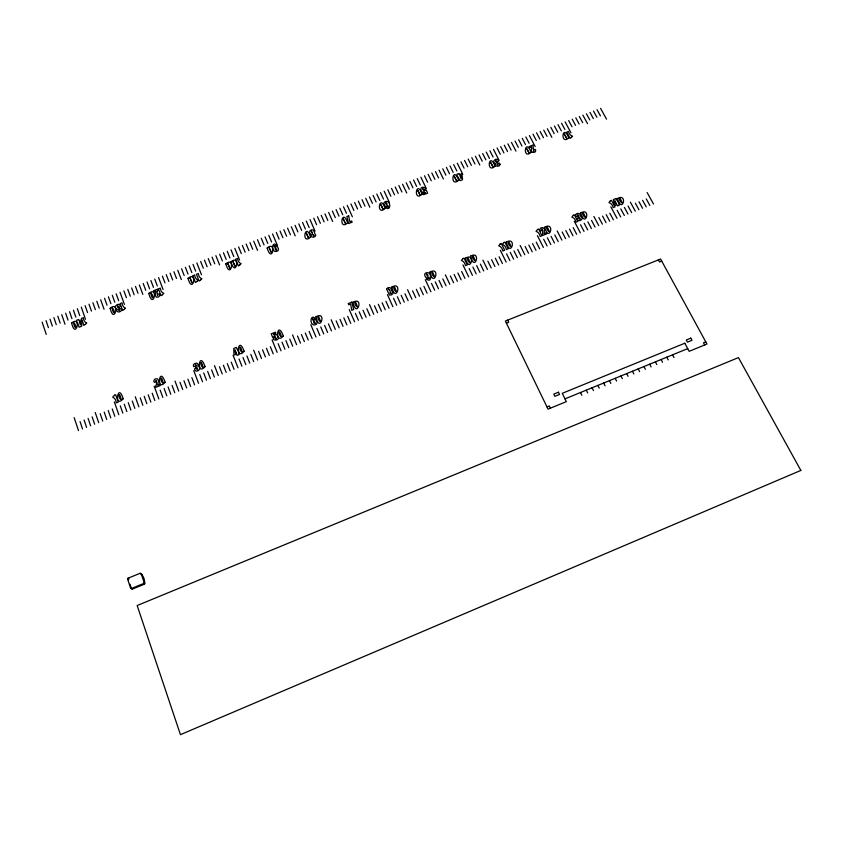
<?xml version="1.0" encoding="UTF-8"?>
<svg xmlns="http://www.w3.org/2000/svg" width="843" height="843" viewBox="0 0 843 843"><rect width="100%" height="100%" fill="white"/><g stroke="black" fill="none" stroke-linecap="round" stroke-linejoin="round"><path stroke-width="1.26" d="M81.339 307.189L85.48 319.339M127.62 579.173L128.094 578.193L140.18 573.251C143.647 575.358 145.154 580.479 144.522 584.115L132.446 589.078L130.591 588.056L127.62 579.173L128.536 579.826M145.007 583.135L143.689 582.903L144.522 584.115M131.54 588.456L143.647 583.482M564.989 398.865L687.709 348.623M546.981 406.906L549.32 405.947L550.405 408.181M705.781 341.879L703.515 342.806L704.685 344.966M506.411 323.175L508.687 322.258L507.665 320.14M661.702 261.067L659.479 261.952L658.362 259.907M130.591 588.056L132.446 589.078M142.003 574.304L140.18 573.251M128.094 578.193L129.011 578.846M600.574 108.347L606.549 119.158M647.161 192.573L653.494 204.017M597.034 109.695L600.437 115.87M646.244 198.895L649.858 205.45M593.504 111.055L596.897 117.23M642.608 200.318L646.223 206.883M589.963 112.404L593.356 118.589M638.983 201.751L642.587 208.316M586.422 113.763L589.805 119.948M635.348 203.174L638.941 209.749M582.871 115.122L587.529 123.647M630.364 202.151L635.306 211.193M579.331 116.482L582.703 122.678M628.077 206.04L631.66 212.626M575.78 117.841L579.152 124.037M624.431 207.473L628.014 214.059M572.228 119.2L575.59 125.407M620.785 208.906L624.357 215.502M568.677 120.56L572.028 126.766M617.139 210.339L620.701 216.946M565.116 121.919L570.985 132.815M610.838 206.841L617.044 218.379M561.564 123.289L564.905 129.506M609.837 213.216L613.388 219.823M558.003 124.648L561.333 130.876M606.191 214.649L609.731 221.266M554.441 126.007L557.76 132.246M602.534 216.082L606.064 222.71M672.524 354.84L673.968 357.558M550.869 127.377L554.188 133.615M598.867 217.526L602.397 224.154M547.307 128.747L551.859 137.335M593.894 216.482L598.73 225.597M666.813 357.179L668.257 359.898M543.735 130.107L547.044 136.355M591.544 220.402L595.063 227.052M661.102 359.518L662.545 362.237M540.163 131.476L543.461 137.736M587.877 221.846L591.386 228.495M536.58 132.846L539.878 139.106M584.21 223.29L587.708 229.949M655.39 361.858L656.823 364.576M533.008 134.216L536.296 140.475M580.532 224.733L584.03 231.393M649.668 364.197L651.091 366.926M529.425 135.586L535.179 146.577M574.252 221.203L580.353 232.847M525.842 136.956L529.119 143.236M573.187 227.631L576.665 234.301M643.936 366.547L645.359 369.276M522.26 138.336L525.526 144.606M569.499 229.075L572.977 235.755M638.204 368.897L639.616 371.626M518.666 139.706L521.933 145.987M565.822 230.529L569.288 237.21M515.073 141.087L518.329 147.367M562.133 231.973L565.6 238.664M632.461 371.247L633.873 373.986M511.49 142.456L515.958 151.118M557.16 230.929L561.902 240.118M626.707 373.597L628.119 376.336M507.886 143.837L511.132 150.128M554.757 234.881L558.203 241.572M504.293 145.207L507.528 151.519M551.059 236.325L554.504 243.026M620.954 375.957L622.355 378.697M500.689 146.587L503.924 152.899M547.37 237.779L550.806 244.491M615.19 378.317L616.591 381.068M497.085 147.968L500.31 154.28M543.672 239.233L547.096 245.956M493.482 149.348L499.119 160.423M537.413 235.671L543.387 247.41M609.426 380.678L610.817 383.428M489.878 150.728L493.081 157.051M536.264 242.152L539.678 248.875M603.651 383.038L605.042 385.799M486.263 152.109L489.467 158.442M532.555 243.606L535.969 250.339M482.649 153.5L485.853 159.833M528.846 245.071L532.249 251.804M597.866 385.409L599.257 388.17M479.035 154.88L482.228 161.224M525.136 246.525L528.529 253.269M592.081 387.78L593.461 390.541M475.42 156.271L479.804 164.996M520.163 245.461L524.81 254.734M471.806 157.652L474.978 164.006M517.707 249.454L521.09 256.198M586.285 390.151L587.666 392.912M468.181 159.042L471.353 165.397M513.988 250.908L517.36 257.673M580.479 392.522L581.86 395.293M464.556 160.423L467.717 166.788M510.268 252.373L513.629 259.138M460.931 161.814L464.082 168.178M506.538 253.838L509.899 260.613M457.296 163.205L462.818 174.375M500.31 250.245L506.169 262.078M453.66 164.596L456.811 170.971M499.088 256.778L502.428 263.553M450.025 165.987L453.165 172.372M495.357 258.243L498.687 265.029M446.39 167.378L449.519 173.763M491.617 259.707L494.946 266.504M442.754 168.779L445.873 175.165M487.876 261.182L491.195 267.979M439.108 170.17L443.397 178.969M482.902 260.108L487.454 269.454M435.462 171.561L438.571 177.968M480.394 264.122L483.703 270.93M431.816 172.963L434.914 179.369M476.653 265.598L479.952 272.415M428.17 174.364L431.258 180.771M472.902 267.073L476.19 273.891M424.514 175.755L427.601 182.172M469.151 268.548L472.438 275.376M420.857 177.156L426.263 188.421M462.955 264.923L468.676 276.862M417.201 178.558L420.278 184.986M461.637 271.499L464.914 278.338M413.544 179.959L416.611 186.398M457.886 272.984L461.142 279.823M409.877 181.361L412.944 187.799M454.124 274.46L457.38 281.309M406.21 182.762L409.266 189.211M450.352 275.946L453.608 282.795M402.543 184.174L406.737 193.047M445.378 274.86L449.825 284.281M398.876 185.576L401.911 192.035M442.817 278.907L446.052 285.777M395.209 186.977L398.233 193.437M439.045 280.392L442.269 287.263M391.531 188.389L394.556 194.859M435.273 281.878L438.486 288.749M387.854 189.801L390.867 196.271M431.49 283.364L434.703 290.245M384.166 191.203L389.445 202.562M425.315 279.697L430.921 291.741M380.488 192.615L383.491 199.096M423.924 286.335L427.127 293.227M376.8 194.027L379.803 200.518M420.141 287.821L423.334 294.723M373.112 195.439L376.104 201.93M416.358 289.318L419.54 296.22M369.424 196.851L372.406 203.353M412.564 290.803L415.736 297.716M365.725 198.274L369.824 207.22M407.58 289.707L411.932 299.223M362.037 199.686L365.008 206.187M404.967 293.796L408.128 300.719M358.338 201.098L361.299 207.61M401.173 295.292L404.324 302.216M354.64 202.52L357.59 209.032M397.369 296.778L400.509 303.722M350.93 203.932L353.881 210.455M393.565 298.274L396.705 305.219M347.221 205.355L352.385 216.799M387.422 294.586L392.891 306.726M343.512 206.777L346.452 213.311M385.946 301.278L389.066 308.232M339.803 208.2L342.732 214.733M382.132 302.774L385.251 309.739M336.094 209.612L339.012 216.166M378.317 304.281L381.426 311.246M332.374 211.045L335.293 217.589M374.503 305.777L377.601 312.753M328.654 212.468L332.658 221.488M369.519 304.671L373.765 314.26M324.934 213.89L327.832 220.455M366.853 308.791L369.94 315.767M321.215 215.313L324.102 221.878M363.027 310.287L366.104 317.284M317.484 216.746L320.372 223.311M359.192 311.794L362.269 318.791M313.754 218.168L316.631 224.744M355.367 313.301L358.423 320.308M310.024 219.601L315.05 231.14M349.244 309.581L354.587 321.826M306.283 221.024L309.149 227.621M347.685 316.325L350.741 323.333M302.553 222.457L305.408 229.054M343.849 317.832L346.884 324.85M298.812 223.89L301.657 230.487M340.003 319.349L343.038 326.367M295.071 225.323L297.906 231.93M336.157 320.856L339.181 327.895M291.32 226.756L295.219 235.861M331.183 319.739L335.324 329.413M287.579 228.19L290.403 234.807M328.454 323.891L331.468 330.93M283.828 229.633L286.641 236.251M324.608 325.409L327.6 332.458M280.076 231.066L282.89 237.694M320.74 326.926L323.744 333.976M276.314 232.51L279.117 239.138M316.884 328.443L319.866 335.503M272.563 233.943L277.463 245.576M310.793 324.681L315.999 337.031M268.801 235.387L271.594 242.025M309.16 331.478L312.131 338.549M265.039 236.83L267.821 243.469M305.292 333.006L308.253 340.077M261.267 238.263L264.049 244.923M301.415 334.523L304.376 341.605M257.505 239.707L260.266 246.367M297.537 336.051L300.487 343.143M253.732 241.151L257.526 250.329M292.563 334.924L296.599 344.671M249.96 242.594L252.71 249.275M289.781 339.097L292.721 346.199M246.177 244.048L248.927 250.719M285.903 340.625L288.822 347.738M242.394 245.492L245.134 252.173M282.015 342.153L284.934 349.265M238.622 246.936L241.351 253.627M278.127 343.681L281.035 350.804M234.828 248.39L239.612 260.118M272.068 339.887L277.136 352.342M231.045 249.844L233.764 256.535M270.34 346.747L273.237 353.881M227.252 251.288L229.96 258M266.451 348.275L269.328 355.419M223.458 252.742L226.166 259.454M262.542 349.813L265.429 356.958M219.665 254.196L222.362 260.909M258.643 351.352L261.509 358.496M215.871 255.65L219.57 264.902M253.669 350.203L257.6 360.045M212.067 257.104L214.744 263.827M250.835 354.418L253.68 361.584M208.263 258.559L210.94 265.292M246.915 355.957L249.77 363.133M204.459 260.023L207.125 266.757M243.005 357.495L245.84 364.671M200.655 261.478L203.311 268.222M239.085 359.044L241.92 366.22M196.84 262.942L201.488 274.765M233.058 355.209L237.989 367.769M193.026 264.396L195.671 271.151M231.245 362.121L234.059 369.318M189.211 265.861L191.846 272.616M227.325 363.67L230.128 370.867M185.386 267.326L188.021 274.091M223.395 365.209L226.187 372.416M181.572 268.791L184.185 275.556M219.465 366.758L222.257 373.976M177.747 270.245L181.34 279.581M214.491 365.609L218.316 375.525M173.911 271.72L176.524 278.496M211.593 369.856L214.364 377.084M170.086 273.185L172.678 279.971M207.652 371.405L210.423 378.633M166.25 274.649L168.842 281.446M203.711 372.954L206.472 380.193M162.414 276.114L164.996 282.921M199.77 374.503L202.52 381.753M158.579 277.589L163.089 289.518M193.774 370.646L198.558 383.312M154.733 279.054L157.304 285.872M191.867 377.611L194.596 384.872M150.897 280.529L153.447 287.347M187.915 379.171L190.634 386.431M147.051 282.005L149.601 288.822M183.953 380.73L186.672 387.991M143.194 283.48L145.744 290.308M179.991 382.279L182.71 389.561M139.348 284.955L142.836 294.355M175.028 381.12L178.737 391.12M135.491 286.43L138.02 293.269M172.067 385.399L174.764 392.69M131.634 287.906L134.153 294.755M168.094 386.958L170.781 394.261M127.778 289.381L130.286 296.23M164.132 388.528L166.809 395.82M123.91 290.867L126.418 297.716M160.149 390.088L162.825 397.39M120.043 292.342L124.416 304.376M154.185 386.189L158.842 398.96M116.176 293.828L118.663 300.688M152.193 393.217L154.849 400.541M112.309 295.303L114.785 302.184M148.21 394.787L150.855 402.111M108.431 296.789L110.907 303.67M144.227 396.347L146.861 403.681M104.553 298.274L107.019 305.155M140.244 397.917L142.867 405.262M100.675 299.76L104.058 309.244M135.27 396.747L138.863 406.832M96.797 301.246L99.242 308.148M132.256 401.057L134.859 408.412M92.909 302.732L95.354 309.634M128.252 402.638L130.855 409.993M89.021 304.218L91.455 311.13M124.258 404.208L126.85 411.574M85.132 305.714L87.556 312.627M120.254 405.778L122.836 413.154M114.321 401.848L118.821 414.735M77.335 308.696L79.748 315.619M112.235 408.939L114.806 416.316M73.446 310.192L75.849 317.116M108.22 410.509L110.781 417.907M69.537 311.678L71.94 318.622M104.205 412.09L106.755 419.487M65.638 313.174L68.02 320.119M100.191 413.671L102.73 421.079M61.729 314.671L65.006 324.239M95.217 412.49L98.705 422.67M57.819 316.167L60.19 323.122M92.14 416.842L94.669 424.25M141.129 573.64L144.132 582.492M53.91 317.663L56.27 324.629M88.115 418.423L90.633 425.841M49.99 319.17L52.35 326.136M84.089 420.004L86.597 427.433M46.07 320.667L48.42 327.642M80.053 421.595L82.551 429.024M42.15 322.174L46.249 334.408M74.152 417.622L78.515 430.625M130.012 584.252L131.497 588.677M198.284 364.966L197.831 366.115C203.332 367.991 195.45 374.629 194.543 368.802L196.514 368.033C197.694 372.711 198.411 366.336 195.839 367.696L195.439 366.642C198.094 366.399 194.396 362.69 195.713 365.925L193.742 366.694C191.551 363.765 197.979 361.415 198.284 364.966M283.332 335.914C274.734 346.262 276.694 318.528 283.332 335.914M575.537 214.87L576.127 216.609L577.95 215.892C576.296 212.963 580.321 216.229 577.771 216.556L578.277 217.515C580.658 216.261 580.637 222.131 578.972 217.831L577.139 218.548C578.561 223.964 585.643 217.673 580.047 216.061C581.522 213.247 576.401 212.32 575.537 214.87M267.136 248C272.268 264.723 276.873 239.802 267.136 248M158.568 380.667L157.63 385.177L159.801 384.324L160.254 385.567L155.902 387.285L155.523 386.242C157.736 385.188 155.586 377 155.923 381.795C152.562 384.197 153.574 378.107 156.429 378.77A2.055 1.855 -27.5 0 1 157.694 379.055L158.568 380.667M155.175 294.639L156.018 296.894A1.992 1.77 -22.7 0 0 157.251 297.168C160.012 297.821 161.013 291.994 157.746 294.302C158.084 298.844 155.966 291.109 158.136 290.087L157.767 289.117L153.531 290.74L153.974 291.91L156.081 291.098L155.175 294.639M244.143 351.268C235.408 361.689 237.684 333.712 244.143 351.268M81.803 321.014L81.697 326.22L79.105 327.221L77.524 322.658L76.976 322.869L76.692 320.245L78.641 319.497L79.073 320.719L81.392 319.824L81.803 321.014M230.961 261.888C235.924 278.748 240.792 253.617 230.961 261.888M225.808 263.87C230.74 280.751 235.65 255.598 225.808 263.87M426.537 274.059C427.506 279.159 429.192 274.165 426.537 274.059M205.07 366.61C196.198 377.127 198.8 348.907 205.07 366.61M116.703 309.887C116.334 313.733 123.331 311.678 121.171 308.601L119.232 309.349C120.433 312.49 116.914 308.854 119.506 308.654L119.148 307.653C116.629 308.991 117.43 302.827 118.494 307.316L120.433 306.578C119.632 300.983 111.877 307.347 117.156 309.17L116.703 309.887M500.089 164.49C499.815 167.272 494.061 166.598 495.695 163.679C490.31 162.109 497.307 156.081 498.592 161.276L496.79 161.972C495.252 157.831 495.147 163.521 497.465 162.267L497.928 163.194C495.431 163.479 499.288 166.682 497.739 163.837L499.541 163.142L500.089 164.49M188.031 278.369C192.784 295.408 197.979 270.034 188.031 278.369M429.298 278.422L426.389 278.843C432.196 284.439 432.185 270.698 426.168 272.837C423.755 273.49 424.777 276.125 425.884 277.495C427.57 279.223 429.055 275.261 429.298 278.422M385.746 202.742C386.61 207.663 388.338 202.815 385.746 202.742M165.165 382.29C156.166 392.891 159.085 364.418 165.165 382.29M148.768 293.448C153.342 310.635 158.832 285.039 148.768 293.448M123.194 398.771C113.868 409.445 117.725 380.857 123.194 398.771M315.134 323.248C312.985 325.061 313.448 317.274 315.134 323.248M388.381 206.893L385.536 207.304C391.141 212.678 391.257 199.485 385.399 201.572C383.07 202.162 383.976 204.691 385.072 206.019C386.684 207.673 388.17 203.88 388.381 206.893M110.127 308.296C114.5 325.63 120.296 299.813 110.127 308.296M422.638 188.537L423.903 191.256L426.147 189.865L427.633 193.152L423.692 194.67L423.197 193.637L425.473 192.762C424.703 191.487 420.952 194.059 420.815 189.348C420.488 185.197 429.045 188.316 423.955 189.78L422.638 188.537M71.634 323.069C75.828 340.551 81.919 314.523 71.634 323.069M276.588 249.865C274.555 251.657 274.913 244.143 276.588 249.865M312.521 318.759C312.49 322.237 314.133 318.348 315.893 319.961C317 321.415 317.885 324.091 315.451 324.745C309.318 326.915 309.771 312.858 315.44 318.58L313.522 319.339L312.521 318.759M617.434 198.548C622.303 214.849 628.256 192.436 617.434 198.548M274.091 245.587C274.049 248.917 275.682 245.176 277.379 246.736C278.464 248.137 279.233 250.708 276.883 251.298C270.919 253.395 271.467 239.918 276.947 245.418L275.071 246.145L274.091 245.587M386.621 289.17L389.424 295.061L391.426 294.892L392.996 293.638L392.237 290.951L390.983 290.298C392.764 287.379 387.358 286.367 386.621 289.17M542.618 230.381L542.639 235.471L546.696 233.88L546.116 232.742L544.093 233.532L544.494 229.38L543.45 227.905A1.96 1.749 5.6 0 0 542.186 227.642C539.341 227.041 539.046 232.71 542.049 230.424L541.965 228.853L542.618 230.381M580.701 212.91C585.4 229.349 591.596 206.756 580.701 212.91M533.24 148.484L533.745 151.276L533.672 149.78C536.601 147.588 536.274 153.026 533.524 152.435A1.907 1.654 3.5 0 1 532.291 152.183L531.28 150.781L531.68 146.84L529.72 147.599L529.151 146.524L533.103 145.007L533.24 148.484M568.793 137.862C559.91 145.944 562.344 122.361 568.793 137.862M544.683 227.231C549.225 243.817 555.653 221.035 544.683 227.231M276.219 338.633L275.513 338.886L274.881 337.485C268.938 340.066 280.55 341.963 277.758 336.842C277.737 332.69 273.648 335.935 273.459 334.239L275.861 333.291L275.398 332.163L271.246 333.796L272.616 337.39L274.85 335.83L276.219 338.633M531.143 152.341C522.165 160.497 524.852 136.703 531.143 152.341M315.672 235.25C315.461 238.253 309.486 237.578 311.394 234.523C308.001 233.869 309.676 228.643 313.027 229.949C314.997 231.741 314.207 233.458 315.672 235.25M506.306 242.131C510.679 258.854 517.37 235.882 506.306 242.131M495.031 166.229C485.958 174.448 488.887 150.454 495.031 166.229M465.431 258.158C469.614 275.05 476.59 251.857 465.431 258.158M470.51 256.177C474.714 273.037 481.648 249.876 470.51 256.177M458.666 180.212C449.498 188.495 452.67 164.301 458.666 180.212M429.888 272.11C433.903 289.128 441.121 265.756 429.888 272.11M422.122 194.259C412.849 202.615 416.284 178.221 422.122 194.259M391.826 287.031C395.662 304.197 403.144 280.635 391.826 287.031M385.135 208.484C375.767 216.914 379.445 192.299 385.135 208.484M352.943 302.289C356.589 319.602 364.345 295.83 352.943 302.289M347.622 222.91C338.148 231.403 342.1 206.588 347.622 222.91M315.977 316.778C319.455 334.239 327.474 310.277 315.977 316.778M310.572 237.157C301.004 245.724 305.219 220.697 310.572 237.157M622.155 202.836C618.267 201.498 618.583 193.384 622.155 202.836M585.379 217.241C581.491 215.903 581.902 207.705 585.379 217.241M549.32 231.604C545.442 230.265 545.948 221.983 549.32 231.604M564.252 134.1L566.844 138.589L564.252 134.1M510.911 246.535C507.043 245.197 507.655 236.82 510.911 246.535M526.633 148.547L529.183 153.068L526.633 148.547M475.073 260.613C471.205 259.275 471.911 250.814 475.073 260.613M469.994 262.605C466.126 261.277 466.853 252.795 469.994 262.605M490.563 162.404L493.05 166.967L490.563 162.404M434.398 276.588C430.541 275.25 431.363 266.694 434.398 276.588M454.229 176.356L456.674 180.95L454.229 176.356M396.294 291.552C392.448 290.224 393.375 281.562 396.294 291.552M417.717 190.381L420.12 195.018L417.717 190.381M610.385 200.75L608.952 202.583C610.722 203.174 612.503 204.638 613.177 207.61L615 206.893L611.46 200.328L610.385 200.75M357.369 306.852C353.533 305.514 354.566 296.757 357.369 306.852M380.762 204.564L383.112 209.243L380.762 204.564M573.324 215.25L571.86 217.094C573.63 217.684 575.4 219.169 576.032 222.162L577.866 221.435L574.399 214.828L573.324 215.25M320.372 321.383C316.536 320.045 317.674 311.204 320.372 321.383M343.291 218.959L345.588 223.669L343.291 218.959M571.333 137.462L570.1 138.357L566.738 132.098L568.519 131.413C569.141 134.279 570.869 135.639 572.576 136.187L571.333 137.462M537.518 229.486L536.032 231.34C537.792 231.93 539.562 233.427 540.163 236.451L542.007 235.724L538.603 229.054L537.518 229.486M281.446 336.715C277.895 335.683 278.517 326.157 281.446 336.715M306.283 233.174L308.527 237.926L306.283 233.174M500.247 243.943L498.729 245.819C500.489 246.419 502.238 247.926 502.807 250.972L504.672 250.245L501.332 243.522L500.247 243.943M503.819 242.542L502.312 244.417C504.072 245.018 505.821 246.514 506.401 249.56L508.255 248.833L504.915 242.11L503.819 242.542M242.247 352.068C238.706 351.057 239.433 341.394 242.247 352.068M269.033 247.484L271.225 252.278L269.033 247.484M462.933 258.58L461.395 260.466C463.144 261.067 464.893 262.584 465.431 265.661L467.296 264.923L464.04 258.148L462.933 258.58M203.152 367.422C199.633 366.442 200.455 356.631 203.152 367.422M232.868 261.372L235.018 266.198L232.868 261.372M227.705 263.353L229.844 268.19L227.705 263.353M163.236 383.101C159.727 382.142 160.665 372.195 163.236 383.101M189.938 277.853L192.025 282.732L189.938 277.853M121.255 399.593C117.757 398.655 118.81 388.57 121.255 399.593M150.697 292.921C152.425 302.057 154.68 296.051 150.697 292.921M388.518 288.886L389.561 290.35L388.518 288.886M391.173 293.585C388.918 293.986 390.183 289.012 391.173 293.585M112.056 307.769C113.679 316.979 116.007 310.93 112.056 307.769M73.583 322.542C75.101 331.826 77.503 325.725 73.583 322.542M313.828 235.755L312.785 234.47L313.828 235.755M311.341 231.224L312.468 233.29L311.341 231.224M239.739 264.997L238.369 265.956L235.629 259.222L237.526 258.495C237.831 261.604 239.496 263.048 241.14 263.648L239.739 264.997M196.777 281.52L195.397 282.489L192.741 275.682L194.659 274.955C194.923 278.095 196.567 279.56 198.21 280.15L196.777 281.52M200.476 280.097L199.096 281.067L196.43 274.27L198.347 273.532C198.611 276.673 200.265 278.137 201.898 278.738L200.476 280.097M162.404 294.744L161.013 295.714L158.431 288.864L160.349 288.127C160.581 291.288 162.225 292.763 163.848 293.364L162.404 294.744M114.49 395.219L112.709 397.253C114.395 397.896 116.049 399.529 116.239 402.87L118.231 402.079L115.67 394.756L114.49 395.219M124.058 309.497L122.646 310.477L120.138 303.564L122.077 302.827C122.267 306.02 123.9 307.505 125.523 308.106L124.058 309.497M85.28 324.407L83.857 325.398L81.434 318.422L83.383 317.674C83.531 320.898 85.154 322.395 86.766 323.006L85.28 324.407M800.85 470.426L180.444 734.653L137.156 605.537L738.447 357.611L800.85 470.426M558.456 392.216L553.809 394.113L554.894 396.326L559.541 394.429L558.456 392.216M690.817 338.138L686.286 339.992L687.445 342.142L691.987 340.287L690.817 338.138M684.801 343.227L562.26 393.323L566.348 401.647L548.066 409.14L505.379 321.057L660.585 259.022L706.961 344.039L689.163 351.331L684.801 343.227M236.325 347.442L233.743 348.454L233.89 353.775L234.365 354.998L236.683 354.081L237.178 355.346L239.138 354.576L238.643 353.312L239.191 353.101L236.325 347.442M351.847 302.142L348.201 303.575L348.749 304.818L350.635 304.081L351.763 310.319L353.67 309.571L351.847 302.142M615.864 198.6L613.462 199.549L614.21 204.449L614.81 205.566L616.971 204.712L617.592 205.871L619.415 205.155L618.783 203.995L619.299 203.795L615.864 198.6M236.209 352.869L235.345 353.206L235.018 349.834L236.209 352.869M616.37 203.595L615.559 203.911L614.853 200.803L616.37 203.595M348.686 215.808L346.842 216.525L348.602 223.553L352.163 222.183L351.626 221.003L349.792 221.709L348.686 215.808M458.813 173.532L457.001 174.227L457.032 175.555L460.152 180.644L462.565 179.717L462.069 174.922L461.532 173.827L459.372 174.659L458.813 173.532M80.348 321.573L79.484 321.91L80.517 324.871L80.348 321.573M460.71 175.439L459.909 175.744L461.258 178.484L460.71 175.439"/></g></svg>
